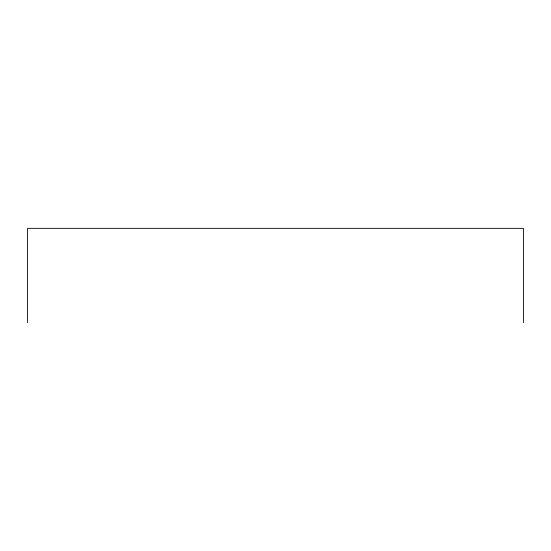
<?xml version="1.0" encoding="UTF-8"?>
<svg xmlns="http://www.w3.org/2000/svg" width="551" height="551" viewBox="0 0 551 551"><rect width="100%" height="100%" fill="white"/><g stroke="black" fill="none" stroke-linecap="round" stroke-linejoin="round"><path stroke-width="0.83" d="M523.45 322.652L523.45 228.348L27.55 228.348L27.55 322.652"/></g></svg>
